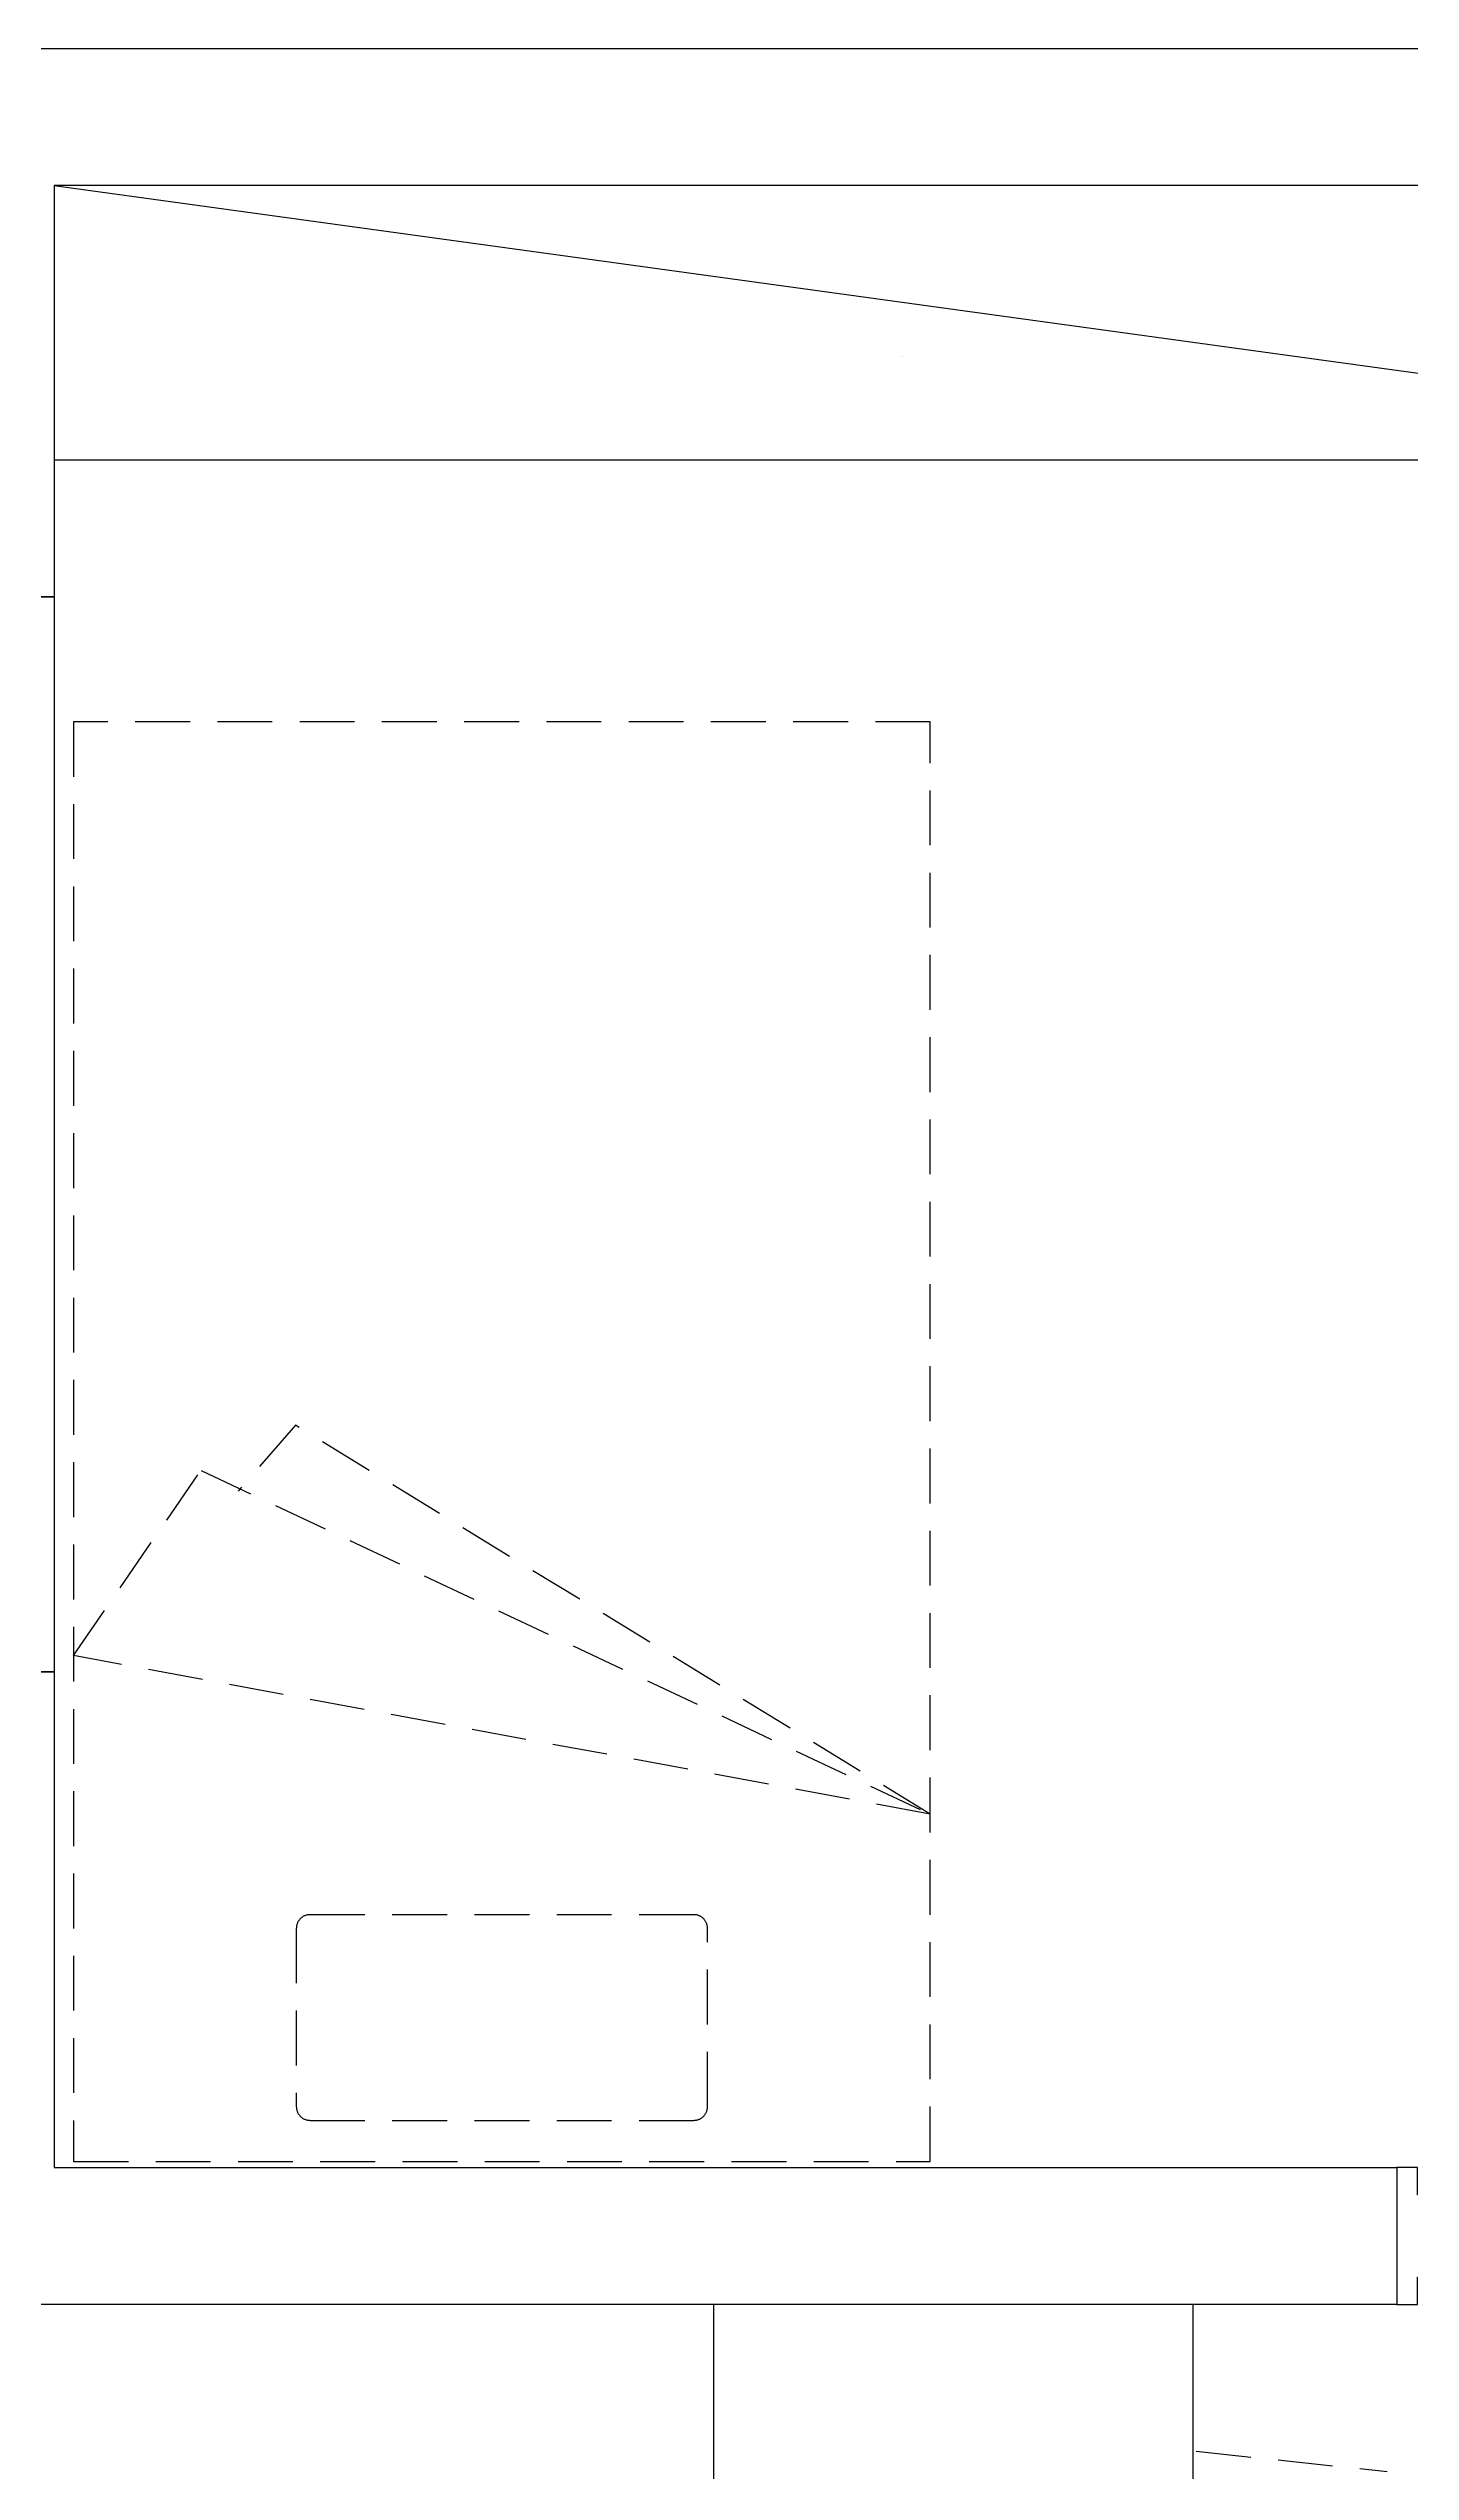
# Model space of a CAD drawing. Header units: millimetres. Extents: x -7413 to 64677, y 6112 to 38711.
# Drawn here: x 21840 to 23827, y 35176 to 38711 of the extents above; entities that cross this region are included whole.
import ezdxf

# ---------------------------------------------------------------- set-up
doc = ezdxf.new("R2010")
doc.units = ezdxf.units.MM
doc.header["$LTSCALE"] = 100
doc.linetypes.add('DH-HID2', pattern=[1.2, 0.8, -0.4])
for name, color, linetype in [('0-ELC TEXT', 7, 'Continuous'), ('CO-DO-FR', 7, 'Continuous'), ('FU-FURM', 251, 'DH-HID2'), ('가구', 6, 'Continuous'), ('외곽선', 2, 'Continuous'), ('외부벽체선', 2, 'Continuous'), ('창호', 4, 'Continuous'), ('치수선', 1, 'Continuous')]:
    doc.layers.add(name, color=color, linetype=linetype)
doc.styles.get("Standard").update_dxf_attribs({"font": 'arial.ttf'})

# ---------------------------------------------------------------- blocks, each defined once
blk = doc.blocks.new('평면도')
at = {"layer": 'CO-DO-FR'}
blk.add_lwpolyline([(19345.1, 18130.9), (19145.1, 18130.9), (19145.1, 18100.9), (19185.1, 18100.9), (19185.1, 18090.9), (19305.1, 18090.9), (19305.1, 18100.9), (19345.1, 18100.9), (19345.1, 18130.9)], close=True, dxfattribs=at)
at = {"layer": '외곽선'}
for points in [[(21636.1, 21704.9), (22436.1, 21704.9), (22436.1, 15698.9), (22236.1, 15698.9), (22236.1, 16363.9), (20790.1, 16363.9), (20790.1, 14778.9), (18910.1, 14778.9), (18910.1, 14978.9), (20590.1, 14978.9)], [(20590.1, 14978.9), (20590.1, 16980.9), (19345.1, 16980.9), (19345.1, 15828.9), (19145.1, 15828.9), (19145.1, 17180.9), (21183.1, 17180.9), (21183.1, 16580.9), (22236.1, 16580.9), (22236.1, 20089.9), (21636.1, 20089.9), (21636.1, 20289.9), (22236.1, 20289.9), (22236.1, 21504.9), (21636.1, 21504.9), (21636.1, 21704.9)], [(20068.1, 20289.9), (20068.1, 20089.9), (19345.1, 20089.9), (19345.1, 18130.9), (19145.1, 18130.9), (19145.1, 20377.9), (19345.1, 20377.9), (19345.1, 20289.9), (20068.1, 20289.9)]]:
    blk.add_lwpolyline(points, dxfattribs=at)
at = {"layer": '외부벽체선'}
blk.add_line((19345.1, 18130.9), (19145.1, 18130.9), dxfattribs=at)
at = {"layer": '창호'}
blk.add_lwpolyline([(20068.1, 20289.9), (21636.1, 20289.9), (21636.1, 20089.9), (20068.1, 20089.9)], close=True, dxfattribs=at)
blk = doc.blocks.new('F-701')
at = {"layer": 'FU-FURM'}
for p, q in [((-550, -506.5), (376, -1074)), ((514, -1008), (-550, -506.5)), ((-550, -506.5), (700, -738)), ((700, -738), (514, -1008)), ((376, -1074), (460, -978))]:
    blk.add_line(p, q, dxfattribs=at)
blk.add_lwpolyline([(-550, -2100), (700, -2100), (700, 0), (-550, 0)], close=True, dxfattribs=at)
blk.add_lwpolyline([(-205, -360), (355, -360, 0.414214), (375, -340), (375, -80, 0.414214), (355, -60), (-205, -60, 0.414214), (-225, -80), (-225, -340, 0.414214)], format="xyb", close=True, dxfattribs=at)

msp = doc.modelspace()

# ---------------------------------------------------------------- linework, layer by layer
at = {"layer": 'FU-FURM'}
msp.add_line((23514.3, 35205.6), (23792.6, 35176), dxfattribs=at)
at = {"layer": '가구'}
for p, q in [((21847.8, 38510.6), (21847.8, 38110.6)), ((24756.8, 38510.6), (21847.8, 38510.6)), ((21847.8, 38510.6), (24756.8, 38110.6)), ((21847.8, 38110.6), (24756.8, 38110.6)), ((22809.8, 35419.6), (22809.8, 34019.6)), ((23509.8, 35419.6), (22809.8, 35419.6)), ((23509.8, 34019.6), (23509.8, 35419.6))]:
    msp.add_line(p, q, dxfattribs=at)

# ---------------------------------------------------------------- block references
at = {"layer": 'FU-FURM', "rotation": 180}
msp.add_blockref('F-701', (22576.2, 35628.3), dxfattribs=at)
at = {"layer": '치수선', "rotation": 90}
msp.add_blockref('평면도', (41937.7, 16274.5), dxfattribs=at)

# ---------------------------------------------------------------- texts
at = {"layer": '0-ELC TEXT'}
msp.add_text('시스템선반(D:400)', height=0.2, dxfattribs=at).set_placement((23083.9, 38261.1))

doc.saveas('drawing.dxf')
